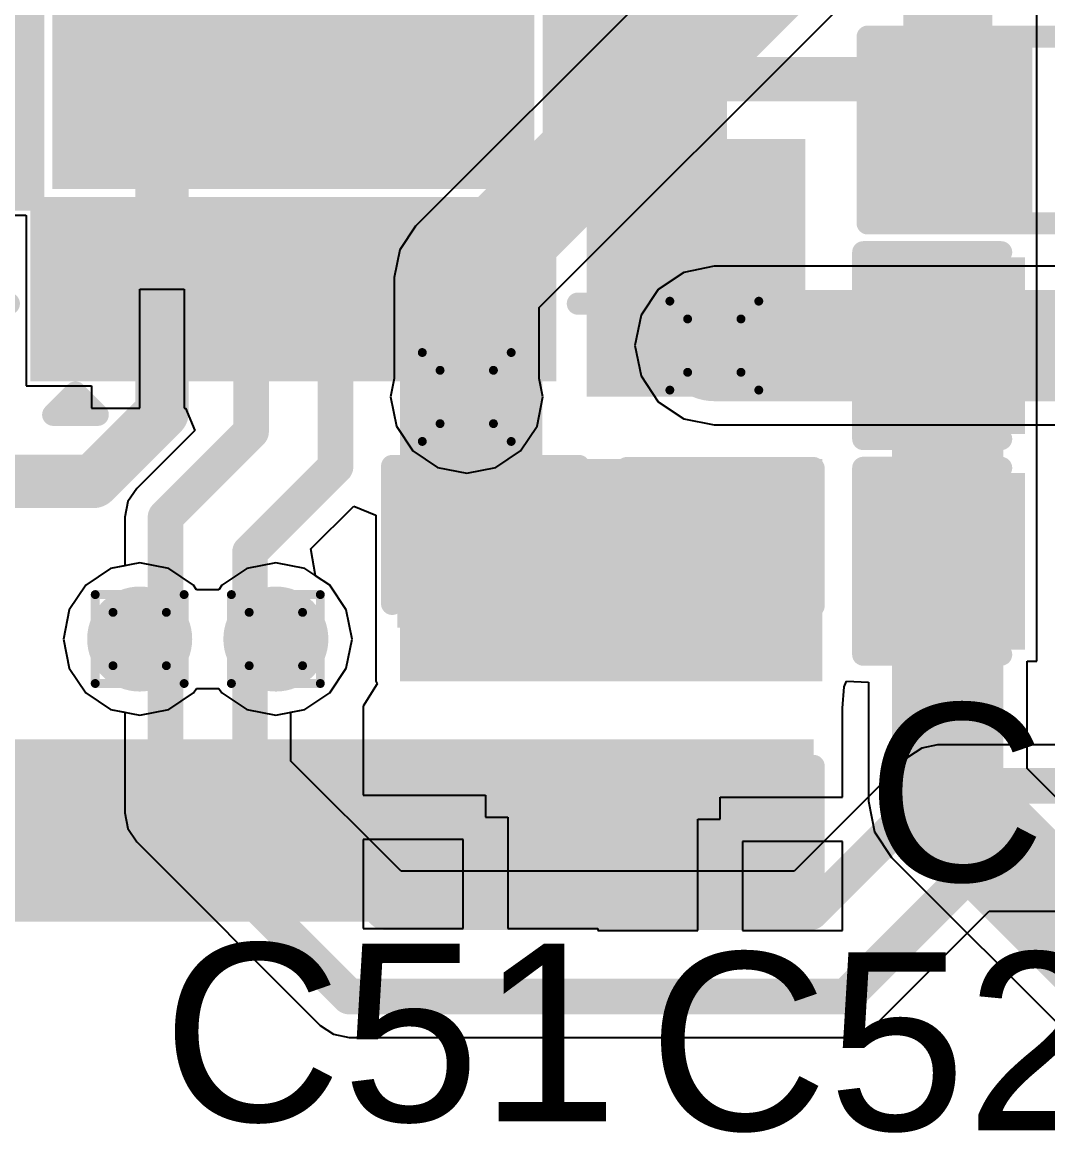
# Model space of a CAD drawing. Header units: inches. Extents: x -0.3 to 9.9, y -0.4 to 5.
# Drawn here: x 3.8748 to 4.1055, y 1.0874 to 1.3373 of the extents above; entities that cross this region are included whole.
import ezdxf

# ---------------------------------------------------------------- set-up
doc = ezdxf.new("R2010")
doc.units = ezdxf.units.IN
doc.header["$MEASUREMENT"] = 0
for name, color, linetype in [('Bottom Layer', 5, 'Continuous'), ('Bottom Solder', 6, 'Continuous'), ('Drill Drawing', 1, 'Continuous'), ('Top Layer', 1, 'Continuous'), ('Top Overlay', 2, 'Continuous'), ('Top Paste', 8, 'Continuous'), ('Top Solder', 216, 'Continuous'), ('Via Holes', 16, 'Continuous')]:
    doc.layers.add(name, color=color, linetype=linetype)
doc.styles.add('Arial', font='', dxfattribs={"height": 0.2})
doc.styles.get('Arial').set_extended_font_data('Arial')

# ---------------------------------------------------------------- blocks, each defined once
blk = doc.blocks.new('24_QFN__4_4__48')
at = {"layer": 'Top Layer'}
for points in [[(-0.05512, 0.06004), (-0.05512, 0.0935), (-0.04331, 0.0935), (-0.04331, 0.06004)], [(-0.03543, 0.06004), (-0.03543, 0.0935), (-0.02362, 0.0935), (-0.02362, 0.06004)], [(-0.01575, 0.06004), (-0.01575, 0.0935), (-0.00394, 0.0935), (-0.00394, 0.06004)], [(0.00394, 0.06004), (0.00394, 0.0935), (0.01575, 0.0935), (0.01575, 0.06004)], [(0.02362, 0.06004), (0.02362, 0.0935), (0.03543, 0.0935), (0.03543, 0.06004)], [(0.04331, 0.06004), (0.04331, 0.0935), (0.05512, 0.0935), (0.05512, 0.06004)], [(-0.0935, 0.05512), (-0.06004, 0.05512), (-0.06004, 0.04331), (-0.0935, 0.04331)], [(0.06004, 0.05512), (0.0935, 0.05512), (0.0935, 0.04331), (0.06004, 0.04331)], [(-0.0502, -0.0502), (-0.0502, 0.0502), (0.0502, 0.0502), (0.0502, -0.0502)], [(-0.0935, 0.03543), (-0.06004, 0.03543), (-0.06004, 0.02362), (-0.0935, 0.02362)], [(0.06004, 0.03543), (0.0935, 0.03543), (0.0935, 0.02362), (0.06004, 0.02362)], [(-0.0935, 0.01575), (-0.06004, 0.01575), (-0.06004, 0.00394), (-0.0935, 0.00394)], [(0.06004, 0.01575), (0.0935, 0.01575), (0.0935, 0.00394), (0.06004, 0.00394)], [(-0.0935, -0.00394), (-0.06004, -0.00394), (-0.06004, -0.01575), (-0.0935, -0.01575)], [(0.06004, -0.00394), (0.0935, -0.00394), (0.0935, -0.01575), (0.06004, -0.01575)], [(-0.0935, -0.02362), (-0.06004, -0.02362), (-0.06004, -0.03543), (-0.0935, -0.03543)], [(0.06004, -0.02362), (0.0935, -0.02362), (0.0935, -0.03543), (0.06004, -0.03543)], [(-0.0935, -0.04331), (-0.06004, -0.04331), (-0.06004, -0.05512), (-0.0935, -0.05512)], [(0.06004, -0.04331), (0.0935, -0.04331), (0.0935, -0.05512), (0.06004, -0.05512)], [(-0.04331, -0.06004), (-0.04331, -0.0935), (-0.05512, -0.0935), (-0.05512, -0.06004)], [(-0.02362, -0.06004), (-0.02362, -0.0935), (-0.03543, -0.0935), (-0.03543, -0.06004)], [(-0.00394, -0.06004), (-0.00394, -0.0935), (-0.01575, -0.0935), (-0.01575, -0.06004)], [(0.01575, -0.06004), (0.01575, -0.0935), (0.00394, -0.0935), (0.00394, -0.06004)], [(0.03543, -0.06004), (0.03543, -0.0935), (0.02362, -0.0935), (0.02362, -0.06004)], [(0.05512, -0.06004), (0.05512, -0.0935), (0.04331, -0.0935), (0.04331, -0.06004)]]:
    blk.add_hatch(color=1, dxfattribs=at).paths.add_polyline_path(points)
at = {"layer": 'Top Paste'}
for points in [[(-0.05512, 0.06004), (-0.05512, 0.0935), (-0.04331, 0.0935), (-0.04331, 0.06004)], [(-0.03543, 0.06004), (-0.03543, 0.0935), (-0.02362, 0.0935), (-0.02362, 0.06004)], [(-0.01575, 0.06004), (-0.01575, 0.0935), (-0.00394, 0.0935), (-0.00394, 0.06004)], [(0.00394, 0.06004), (0.00394, 0.0935), (0.01575, 0.0935), (0.01575, 0.06004)], [(0.02362, 0.06004), (0.02362, 0.0935), (0.03543, 0.0935), (0.03543, 0.06004)], [(0.04331, 0.06004), (0.04331, 0.0935), (0.05512, 0.0935), (0.05512, 0.06004)], [(-0.0935, 0.05512), (-0.06004, 0.05512), (-0.06004, 0.04331), (-0.0935, 0.04331)], [(0.06004, 0.05512), (0.0935, 0.05512), (0.0935, 0.04331), (0.06004, 0.04331)], [(-0.0502, -0.0502), (-0.0502, 0.0502), (0.0502, 0.0502), (0.0502, -0.0502)], [(-0.0935, 0.03543), (-0.06004, 0.03543), (-0.06004, 0.02362), (-0.0935, 0.02362)], [(0.06004, 0.03543), (0.0935, 0.03543), (0.0935, 0.02362), (0.06004, 0.02362)], [(-0.0935, 0.01575), (-0.06004, 0.01575), (-0.06004, 0.00394), (-0.0935, 0.00394)], [(0.06004, 0.01575), (0.0935, 0.01575), (0.0935, 0.00394), (0.06004, 0.00394)], [(-0.0935, -0.00394), (-0.06004, -0.00394), (-0.06004, -0.01575), (-0.0935, -0.01575)], [(0.06004, -0.00394), (0.0935, -0.00394), (0.0935, -0.01575), (0.06004, -0.01575)], [(-0.0935, -0.02362), (-0.06004, -0.02362), (-0.06004, -0.03543), (-0.0935, -0.03543)], [(0.06004, -0.02362), (0.0935, -0.02362), (0.0935, -0.03543), (0.06004, -0.03543)], [(-0.0935, -0.04331), (-0.06004, -0.04331), (-0.06004, -0.05512), (-0.0935, -0.05512)], [(0.06004, -0.04331), (0.0935, -0.04331), (0.0935, -0.05512), (0.06004, -0.05512)], [(-0.04331, -0.06004), (-0.04331, -0.0935), (-0.05512, -0.0935), (-0.05512, -0.06004)], [(-0.02362, -0.06004), (-0.02362, -0.0935), (-0.03543, -0.0935), (-0.03543, -0.06004)], [(-0.00394, -0.06004), (-0.00394, -0.0935), (-0.01575, -0.0935), (-0.01575, -0.06004)], [(0.01575, -0.06004), (0.01575, -0.0935), (0.00394, -0.0935), (0.00394, -0.06004)], [(0.03543, -0.06004), (0.03543, -0.0935), (0.02362, -0.0935), (0.02362, -0.06004)], [(0.05512, -0.06004), (0.05512, -0.0935), (0.04331, -0.0935), (0.04331, -0.06004)]]:
    blk.add_hatch(color=8, dxfattribs=at).paths.add_polyline_path(points)
at = {"layer": 'Top Solder'}
for points in [[(-0.05912, 0.05604), (-0.05912, 0.0975), (-0.03931, 0.0975), (-0.03931, 0.05604)], [(-0.03943, 0.05604), (-0.03943, 0.0975), (-0.01962, 0.0975), (-0.01962, 0.05604)], [(-0.01975, 0.05604), (-0.01975, 0.0975), (0.00006, 0.0975), (0.00006, 0.05604)], [(-0.00006, 0.05604), (-0.00006, 0.0975), (0.01975, 0.0975), (0.01975, 0.05604)], [(0.01962, 0.05604), (0.01962, 0.0975), (0.03943, 0.0975), (0.03943, 0.05604)], [(0.03931, 0.05604), (0.03931, 0.0975), (0.05912, 0.0975), (0.05912, 0.05604)], [(-0.0975, 0.05912), (-0.05604, 0.05912), (-0.05604, 0.03931), (-0.0975, 0.03931)], [(0.05604, 0.05912), (0.0975, 0.05912), (0.0975, 0.03931), (0.05604, 0.03931)], [(-0.0542, -0.0542), (-0.0542, 0.0542), (0.0542, 0.0542), (0.0542, -0.0542)], [(-0.0975, 0.03943), (-0.05604, 0.03943), (-0.05604, 0.01962), (-0.0975, 0.01962)], [(0.05604, 0.03943), (0.0975, 0.03943), (0.0975, 0.01962), (0.05604, 0.01962)], [(-0.0975, 0.01975), (-0.05604, 0.01975), (-0.05604, -0.00006), (-0.0975, -0.00006)], [(0.05604, 0.01975), (0.0975, 0.01975), (0.0975, -0.00006), (0.05604, -0.00006)], [(-0.0975, 0.00006), (-0.05604, 0.00006), (-0.05604, -0.01975), (-0.0975, -0.01975)], [(0.05604, 0.00006), (0.0975, 0.00006), (0.0975, -0.01975), (0.05604, -0.01975)], [(-0.0975, -0.01962), (-0.05604, -0.01962), (-0.05604, -0.03943), (-0.0975, -0.03943)], [(0.05604, -0.01962), (0.0975, -0.01962), (0.0975, -0.03943), (0.05604, -0.03943)], [(-0.0975, -0.03931), (-0.05604, -0.03931), (-0.05604, -0.05912), (-0.0975, -0.05912)], [(0.05604, -0.03931), (0.0975, -0.03931), (0.0975, -0.05912), (0.05604, -0.05912)], [(-0.03931, -0.05604), (-0.03931, -0.0975), (-0.05912, -0.0975), (-0.05912, -0.05604)], [(-0.01962, -0.05604), (-0.01962, -0.0975), (-0.03943, -0.0975), (-0.03943, -0.05604)], [(0.00006, -0.05604), (0.00006, -0.0975), (-0.01975, -0.0975), (-0.01975, -0.05604)], [(0.01975, -0.05604), (0.01975, -0.0975), (-0.00006, -0.0975), (-0.00006, -0.05604)], [(0.03943, -0.05604), (0.03943, -0.0975), (0.01962, -0.0975), (0.01962, -0.05604)], [(0.05912, -0.05604), (0.05912, -0.0975), (0.03931, -0.0975), (0.03931, -0.05604)]]:
    blk.add_hatch(color=216, dxfattribs=at).paths.add_polyline_path(points)
at = {"layer": 'Top Overlay', "const_width": 0.005}
for points in [[(-0.08, 0.081), (-0.062, 0.081)], [(-0.08, 0.081), (-0.08, 0.064)], [(0.062, 0.081), (0.08, 0.081)], [(0.08, 0.081), (0.08, 0.064)], [(-0.105, 0.054), (-0.105, 0.044)], [(-0.105, 0.054), (-0.1, 0.049)], [(-0.1, 0.049), (-0.105, 0.044)], [(-0.08, -0.064), (-0.08, -0.081)], [(0.08, -0.064), (0.08, -0.081)], [(-0.08, -0.081), (-0.062, -0.081)], [(0.062, -0.081), (0.08, -0.081)]]:
    blk.add_lwpolyline(points, dxfattribs=at)
at = {"layer": 'Top Overlay', "const_width": 0.0025}
for points in [[(-0.08125, 0.081, 1), (-0.07875, 0.081, 1)], [(-0.08125, 0.081, 1), (-0.07875, 0.081, 1)], [(-0.06325, 0.081, 1), (-0.06075, 0.081, 1)], [(0.06075, 0.081, 1), (0.06325, 0.081, 1)], [(0.07875, 0.081, 1), (0.08125, 0.081, 1)], [(0.07875, 0.081, 1), (0.08125, 0.081, 1)], [(-0.08125, 0.064, 1), (-0.07875, 0.064, 1)], [(0.07875, 0.064, 1), (0.08125, 0.064, 1)], [(-0.10625, 0.054, 1), (-0.10375, 0.054, 1)], [(-0.10625, 0.054, 1), (-0.10375, 0.054, 1)], [(-0.10125, 0.049, 1), (-0.09875, 0.049, 1)], [(-0.10125, 0.049, 1), (-0.09875, 0.049, 1)], [(-0.10625, 0.044, 1), (-0.10375, 0.044, 1)], [(-0.10625, 0.044, 1), (-0.10375, 0.044, 1)], [(-0.08125, -0.064, 1), (-0.07875, -0.064, 1)], [(0.07875, -0.064, 1), (0.08125, -0.064, 1)], [(-0.08125, -0.081, 1), (-0.07875, -0.081, 1)], [(-0.08125, -0.081, 1), (-0.07875, -0.081, 1)], [(-0.06325, -0.081, 1), (-0.06075, -0.081, 1)], [(0.06075, -0.081, 1), (0.06325, -0.081, 1)], [(0.07875, -0.081, 1), (0.08125, -0.081, 1)], [(0.07875, -0.081, 1), (0.08125, -0.081, 1)]]:
    blk.add_lwpolyline(points, format="xyb", close=True, dxfattribs=at)
blk = doc.blocks.new('R___0603_68')
at = {"layer": 'Top Layer'}
for points in [[(-0.015, 0.0175), (-0.015, -0.0175), (-0.045, -0.0175), (-0.045, 0.0175)], [(0.045, 0.0175), (0.045, -0.0175), (0.015, -0.0175), (0.015, 0.0175)]]:
    blk.add_hatch(color=1, dxfattribs=at).paths.add_polyline_path(points)
at = {"layer": 'Top Paste'}
for points in [[(-0.015, 0.0175), (-0.015, -0.0175), (-0.045, -0.0175), (-0.045, 0.0175)], [(0.045, 0.0175), (0.045, -0.0175), (0.015, -0.0175), (0.015, 0.0175)]]:
    blk.add_hatch(color=8, dxfattribs=at).paths.add_polyline_path(points)
at = {"layer": 'Top Solder'}
for points in [[(-0.011, 0.0215), (-0.011, -0.0215), (-0.049, -0.0215), (-0.049, 0.0215)], [(0.049, 0.0215), (0.049, -0.0215), (0.011, -0.0215), (0.011, 0.0215)]]:
    blk.add_hatch(color=216, dxfattribs=at).paths.add_polyline_path(points)
at = {"layer": 'Top Overlay', "const_width": 0.005}
for points in [[(-0.048, -0.021), (-0.048, 0.021)], [(-0.048, 0.021), (0.048, 0.021)], [(0.048, -0.021), (0.048, 0.021)], [(-0.048, -0.021), (0.048, -0.021)]]:
    blk.add_lwpolyline(points, dxfattribs=at)
at = {"layer": 'Top Overlay', "const_width": 0.0025}
for points in [[(-0.04925, 0.021, 1), (-0.04675, 0.021, 1)], [(-0.04925, 0.021, 1), (-0.04675, 0.021, 1)], [(0.04675, 0.021, 1), (0.04925, 0.021, 1)], [(0.04675, 0.021, 1), (0.04925, 0.021, 1)], [(-0.04925, -0.021, 1), (-0.04675, -0.021, 1)], [(-0.04925, -0.021, 1), (-0.04675, -0.021, 1)], [(0.04675, -0.021, 1), (0.04925, -0.021, 1)], [(0.04675, -0.021, 1), (0.04925, -0.021, 1)]]:
    blk.add_lwpolyline(points, format="xyb", close=True, dxfattribs=at)
blk = doc.blocks.new('C___0603_168')
at = {"layer": 'Top Layer'}
for points in [[(-0.015, 0.0175), (-0.015, -0.0175), (-0.045, -0.0175), (-0.045, 0.0175)], [(0.045, 0.0175), (0.045, -0.0175), (0.015, -0.0175), (0.015, 0.0175)]]:
    blk.add_hatch(color=1, dxfattribs=at).paths.add_polyline_path(points)
at = {"layer": 'Top Paste'}
for points in [[(-0.015, 0.0175), (-0.015, -0.0175), (-0.045, -0.0175), (-0.045, 0.0175)], [(0.045, 0.0175), (0.045, -0.0175), (0.015, -0.0175), (0.015, 0.0175)]]:
    blk.add_hatch(color=8, dxfattribs=at).paths.add_polyline_path(points)
at = {"layer": 'Top Solder'}
for points in [[(-0.01264, 0.01986), (-0.01264, -0.01986), (-0.04736, -0.01986), (-0.04736, 0.01986)], [(0.04736, 0.01986), (0.04736, -0.01986), (0.01264, -0.01986), (0.01264, 0.01986)]]:
    blk.add_hatch(color=216, dxfattribs=at).paths.add_polyline_path(points)
at = {"layer": 'Top Overlay', "const_width": 0.005}
for points in [[(-0.018, 0.021), (-0.049, 0.021)], [(-0.049, -0.021), (-0.049, 0.021)], [(0.049, 0.021), (0.018, 0.021)], [(0.049, -0.021), (0.049, 0.021)], [(-0.018, -0.021), (-0.049, -0.021)], [(0.049, -0.021), (0.018, -0.021)]]:
    blk.add_lwpolyline(points, dxfattribs=at)
at = {"layer": 'Top Overlay', "const_width": 0.0025}
for points in [[(-0.05025, 0.021, 1), (-0.04775, 0.021, 1)], [(-0.05025, 0.021, 1), (-0.04775, 0.021, 1)], [(-0.01925, 0.021, 1), (-0.01675, 0.021, 1)], [(0.01675, 0.021, 1), (0.01925, 0.021, 1)], [(0.04775, 0.021, 1), (0.05025, 0.021, 1)], [(0.04775, 0.021, 1), (0.05025, 0.021, 1)], [(-0.05025, -0.021, 1), (-0.04775, -0.021, 1)], [(-0.05025, -0.021, 1), (-0.04775, -0.021, 1)], [(-0.01925, -0.021, 1), (-0.01675, -0.021, 1)], [(0.01675, -0.021, 1), (0.01925, -0.021, 1)], [(0.04775, -0.021, 1), (0.05025, -0.021, 1)], [(0.04775, -0.021, 1), (0.05025, -0.021, 1)]]:
    blk.add_lwpolyline(points, format="xyb", close=True, dxfattribs=at)
blk = doc.blocks.new('C___0603_169')
at = {"layer": 'Top Layer'}
for points in [[(-0.015, 0.0175), (-0.015, -0.0175), (-0.045, -0.0175), (-0.045, 0.0175)], [(0.045, 0.0175), (0.045, -0.0175), (0.015, -0.0175), (0.015, 0.0175)]]:
    blk.add_hatch(color=1, dxfattribs=at).paths.add_polyline_path(points)
at = {"layer": 'Top Paste'}
for points in [[(-0.015, 0.0175), (-0.015, -0.0175), (-0.045, -0.0175), (-0.045, 0.0175)], [(0.045, 0.0175), (0.045, -0.0175), (0.015, -0.0175), (0.015, 0.0175)]]:
    blk.add_hatch(color=8, dxfattribs=at).paths.add_polyline_path(points)
at = {"layer": 'Top Solder'}
for points in [[(-0.01264, 0.01986), (-0.01264, -0.01986), (-0.04736, -0.01986), (-0.04736, 0.01986)], [(0.04736, 0.01986), (0.04736, -0.01986), (0.01264, -0.01986), (0.01264, 0.01986)]]:
    blk.add_hatch(color=216, dxfattribs=at).paths.add_polyline_path(points)
at = {"layer": 'Top Overlay', "const_width": 0.005}
for points in [[(-0.018, 0.021), (-0.049, 0.021)], [(-0.049, -0.021), (-0.049, 0.021)], [(0.049, 0.021), (0.018, 0.021)], [(0.049, -0.021), (0.049, 0.021)], [(-0.018, -0.021), (-0.049, -0.021)], [(0.049, -0.021), (0.018, -0.021)]]:
    blk.add_lwpolyline(points, dxfattribs=at)
at = {"layer": 'Top Overlay', "const_width": 0.0025}
for points in [[(-0.05025, 0.021, 1), (-0.04775, 0.021, 1)], [(-0.05025, 0.021, 1), (-0.04775, 0.021, 1)], [(-0.01925, 0.021, 1), (-0.01675, 0.021, 1)], [(0.01675, 0.021, 1), (0.01925, 0.021, 1)], [(0.04775, 0.021, 1), (0.05025, 0.021, 1)], [(0.04775, 0.021, 1), (0.05025, 0.021, 1)], [(-0.05025, -0.021, 1), (-0.04775, -0.021, 1)], [(-0.05025, -0.021, 1), (-0.04775, -0.021, 1)], [(-0.01925, -0.021, 1), (-0.01675, -0.021, 1)], [(0.01675, -0.021, 1), (0.01925, -0.021, 1)], [(0.04775, -0.021, 1), (0.05025, -0.021, 1)], [(0.04775, -0.021, 1), (0.05025, -0.021, 1)]]:
    blk.add_lwpolyline(points, format="xyb", close=True, dxfattribs=at)
blk = doc.blocks.new('C___0603_170')
at = {"layer": 'Top Layer'}
for points in [[(-0.015, 0.0175), (-0.015, -0.0175), (-0.045, -0.0175), (-0.045, 0.0175)], [(0.045, 0.0175), (0.045, -0.0175), (0.015, -0.0175), (0.015, 0.0175)]]:
    blk.add_hatch(color=1, dxfattribs=at).paths.add_polyline_path(points)
at = {"layer": 'Top Paste'}
for points in [[(-0.015, 0.0175), (-0.015, -0.0175), (-0.045, -0.0175), (-0.045, 0.0175)], [(0.045, 0.0175), (0.045, -0.0175), (0.015, -0.0175), (0.015, 0.0175)]]:
    blk.add_hatch(color=8, dxfattribs=at).paths.add_polyline_path(points)
at = {"layer": 'Top Solder'}
for points in [[(-0.01264, 0.01986), (-0.01264, -0.01986), (-0.04736, -0.01986), (-0.04736, 0.01986)], [(0.04736, 0.01986), (0.04736, -0.01986), (0.01264, -0.01986), (0.01264, 0.01986)]]:
    blk.add_hatch(color=216, dxfattribs=at).paths.add_polyline_path(points)
at = {"layer": 'Top Overlay', "const_width": 0.005}
for points in [[(-0.049, 0.021), (-0.018, 0.021)], [(-0.049, -0.021), (-0.049, 0.021)], [(0.018, 0.021), (0.049, 0.021)], [(0.049, -0.021), (0.049, 0.021)], [(-0.049, -0.021), (-0.018, -0.021)], [(0.018, -0.021), (0.049, -0.021)]]:
    blk.add_lwpolyline(points, dxfattribs=at)
at = {"layer": 'Top Overlay', "const_width": 0.0025}
for points in [[(-0.05025, 0.021, 1), (-0.04775, 0.021, 1)], [(-0.05025, 0.021, 1), (-0.04775, 0.021, 1)], [(-0.01925, 0.021, 1), (-0.01675, 0.021, 1)], [(0.01675, 0.021, 1), (0.01925, 0.021, 1)], [(0.04775, 0.021, 1), (0.05025, 0.021, 1)], [(0.04775, 0.021, 1), (0.05025, 0.021, 1)], [(-0.05025, -0.021, 1), (-0.04775, -0.021, 1)], [(-0.05025, -0.021, 1), (-0.04775, -0.021, 1)], [(-0.01925, -0.021, 1), (-0.01675, -0.021, 1)], [(0.01675, -0.021, 1), (0.01925, -0.021, 1)], [(0.04775, -0.021, 1), (0.05025, -0.021, 1)], [(0.04775, -0.021, 1), (0.05025, -0.021, 1)]]:
    blk.add_lwpolyline(points, format="xyb", close=True, dxfattribs=at)
blk = doc.blocks.new('C___0603_171')
at = {"layer": 'Top Layer'}
for points in [[(-0.015, 0.0175), (-0.015, -0.0175), (-0.045, -0.0175), (-0.045, 0.0175)], [(0.045, 0.0175), (0.045, -0.0175), (0.015, -0.0175), (0.015, 0.0175)]]:
    blk.add_hatch(color=1, dxfattribs=at).paths.add_polyline_path(points)
at = {"layer": 'Top Paste'}
for points in [[(-0.015, 0.0175), (-0.015, -0.0175), (-0.045, -0.0175), (-0.045, 0.0175)], [(0.045, 0.0175), (0.045, -0.0175), (0.015, -0.0175), (0.015, 0.0175)]]:
    blk.add_hatch(color=8, dxfattribs=at).paths.add_polyline_path(points)
at = {"layer": 'Top Solder'}
for points in [[(-0.01264, 0.01986), (-0.01264, -0.01986), (-0.04736, -0.01986), (-0.04736, 0.01986)], [(0.04736, 0.01986), (0.04736, -0.01986), (0.01264, -0.01986), (0.01264, 0.01986)]]:
    blk.add_hatch(color=216, dxfattribs=at).paths.add_polyline_path(points)
at = {"layer": 'Top Overlay', "const_width": 0.005}
for points in [[(-0.049, 0.021), (-0.018, 0.021)], [(-0.049, -0.021), (-0.049, 0.021)], [(0.018, 0.021), (0.049, 0.021)], [(0.049, -0.021), (0.049, 0.021)], [(-0.049, -0.021), (-0.018, -0.021)], [(0.018, -0.021), (0.049, -0.021)]]:
    blk.add_lwpolyline(points, dxfattribs=at)
at = {"layer": 'Top Overlay', "const_width": 0.0025}
for points in [[(-0.05025, 0.021, 1), (-0.04775, 0.021, 1)], [(-0.05025, 0.021, 1), (-0.04775, 0.021, 1)], [(-0.01925, 0.021, 1), (-0.01675, 0.021, 1)], [(0.01675, 0.021, 1), (0.01925, 0.021, 1)], [(0.04775, 0.021, 1), (0.05025, 0.021, 1)], [(0.04775, 0.021, 1), (0.05025, 0.021, 1)], [(-0.05025, -0.021, 1), (-0.04775, -0.021, 1)], [(-0.05025, -0.021, 1), (-0.04775, -0.021, 1)], [(-0.01925, -0.021, 1), (-0.01675, -0.021, 1)], [(0.01675, -0.021, 1), (0.01925, -0.021, 1)], [(0.04775, -0.021, 1), (0.05025, -0.021, 1)], [(0.04775, -0.021, 1), (0.05025, -0.021, 1)]]:
    blk.add_lwpolyline(points, format="xyb", close=True, dxfattribs=at)

msp = doc.modelspace()

# ---------------------------------------------------------------- hatches: boundary and pattern name
at = {"layer": 'Bottom Layer'}
h = msp.add_hatch(color=5, dxfattribs=at)
edge = h.paths.add_edge_path()
edge.add_arc((4.0305, 1.2645), 0.01181, 0, 360)
h = msp.add_hatch(color=5, dxfattribs=at)
edge = h.paths.add_edge_path()
edge.add_arc((3.97482, 1.25295), 0.01181, 0, 360)
h = msp.add_hatch(color=5, dxfattribs=at)
edge = h.paths.add_edge_path()
edge.add_arc((3.90126, 1.1985), 0.01181, 0, 360)
h = msp.add_hatch(color=5, dxfattribs=at)
edge = h.paths.add_edge_path()
edge.add_arc((3.93189, 1.1985), 0.01181, 0, 360)
at = {"layer": 'Bottom Solder'}
h = msp.add_hatch(color=6, dxfattribs=at)
edge = h.paths.add_edge_path()
edge.add_arc((4.0305, 1.2645), 0.00591, 0, 360)
h = msp.add_hatch(color=6, dxfattribs=at)
edge = h.paths.add_edge_path()
edge.add_arc((3.97482, 1.25295), 0.00591, 0, 360)
h = msp.add_hatch(color=6, dxfattribs=at)
edge = h.paths.add_edge_path()
edge.add_arc((3.90126, 1.1985), 0.00591, 0, 360)
h = msp.add_hatch(color=6, dxfattribs=at)
edge = h.paths.add_edge_path()
edge.add_arc((3.93189, 1.1985), 0.00591, 0, 360)
at = {"layer": 'Top Layer'}
for points in [[(4.00182, 1.253), (4.051, 1.253), (4.051, 1.311), (4.00182, 1.311)], [(3.95982, 1.19), (3.99182, 1.19), (3.99182, 1.29295), (3.95982, 1.29295)], [(3.95982, 1.189), (4.05482, 1.189), (4.05482, 1.239), (3.95982, 1.239)], [(4.01282, 1.189), (4.05482, 1.189), (4.05482, 1.23795), (4.01282, 1.23795)], [(3.84282, 1.13495), (4.05282, 1.13495), (4.05282, 1.17595), (3.84282, 1.17595)]]:
    msp.add_hatch(color=1, dxfattribs=at).paths.add_polyline_path(points)
h = msp.add_hatch(color=1, dxfattribs=at)
edge = h.paths.add_edge_path()
edge.add_arc((4.0305, 1.2645), 0.01181, 0, 360)
h = msp.add_hatch(color=1, dxfattribs=at)
edge = h.paths.add_edge_path()
edge.add_arc((3.97482, 1.25295), 0.01181, 0, 360)
h = msp.add_hatch(color=1, dxfattribs=at)
edge = h.paths.add_edge_path()
edge.add_arc((3.90126, 1.1985), 0.01181, 0, 360)
h = msp.add_hatch(color=1, dxfattribs=at)
edge = h.paths.add_edge_path()
edge.add_arc((3.93189, 1.1985), 0.01181, 0, 360)
at = {"layer": 'Top Solder'}
h = msp.add_hatch(color=216, dxfattribs=at)
edge = h.paths.add_edge_path()
edge.add_arc((4.0305, 1.2645), 0.00591, 0, 360)
h = msp.add_hatch(color=216, dxfattribs=at)
edge = h.paths.add_edge_path()
edge.add_arc((3.97482, 1.25295), 0.00591, 0, 360)
h = msp.add_hatch(color=216, dxfattribs=at)
edge = h.paths.add_edge_path()
edge.add_arc((3.90126, 1.1985), 0.00591, 0, 360)
h = msp.add_hatch(color=216, dxfattribs=at)
edge = h.paths.add_edge_path()
edge.add_arc((3.93189, 1.1985), 0.00591, 0, 360)
at = {"layer": 'Via Holes'}
h = msp.add_hatch(color=7, dxfattribs=at)
edge = h.paths.add_edge_path()
edge.add_arc((4.0305, 1.2645), 0.00591, 0, 360)
h = msp.add_hatch(color=7, dxfattribs=at)
edge = h.paths.add_edge_path()
edge.add_arc((3.97482, 1.25295), 0.00591, 0, 360)
h = msp.add_hatch(color=7, dxfattribs=at)
edge = h.paths.add_edge_path()
edge.add_arc((3.90126, 1.1985), 0.00591, 0, 360)
h = msp.add_hatch(color=7, dxfattribs=at)
edge = h.paths.add_edge_path()
edge.add_arc((3.93189, 1.1985), 0.00591, 0, 360)

# ---------------------------------------------------------------- linework, layer by layer
at = {"layer": 'Bottom Layer'}
for p, q in [((4.12569, 1.45376), (3.96329, 1.29136)), ((3.99114, 1.27307), (4.1506, 1.43253)), ((3.96329, 1.29136), (3.95975, 1.28607)), ((3.95975, 1.28607), (3.95851, 1.27982)), ((4.0305, 1.28234), (4.02367, 1.28098)), ((4.11311, 1.28234), (4.0305, 1.28234)), ((3.95851, 1.27982), (3.95851, 1.25711)), ((4.02367, 1.28098), (4.01788, 1.27712)), ((4.01788, 1.27712), (4.01402, 1.27133)), ((3.99114, 1.25711), (3.99114, 1.27307)), ((4.01402, 1.27133), (4.01266, 1.2645)), ((4.01266, 1.2645), (4.01402, 1.25767)), ((3.95851, 1.25711), (3.95768, 1.25295)), ((3.99196, 1.25295), (3.99114, 1.25711)), ((4.01402, 1.25767), (4.01788, 1.25188)), ((3.95768, 1.25295), (3.95899, 1.24639)), ((3.99066, 1.24639), (3.99196, 1.25295)), ((4.01788, 1.25188), (4.02367, 1.24802)), ((4.02367, 1.24802), (4.0305, 1.24666)), ((4.0305, 1.24666), (4.1205, 1.24666)), ((3.95899, 1.24639), (3.9627, 1.24083)), ((3.98694, 1.24083), (3.99066, 1.24639)), ((3.9627, 1.24083), (3.96826, 1.23711)), ((3.98138, 1.23711), (3.98694, 1.24083)), ((3.96826, 1.23711), (3.97482, 1.23581)), ((3.97482, 1.23581), (3.98138, 1.23711)), ((3.8947, 1.21434), (3.88914, 1.21062)), ((3.90126, 1.21564), (3.8947, 1.21434)), ((3.90782, 1.21434), (3.90126, 1.21564)), ((3.91338, 1.21062), (3.90782, 1.21434)), ((3.92533, 1.21434), (3.91977, 1.21062)), ((3.93189, 1.21564), (3.92533, 1.21434)), ((3.93844, 1.21434), (3.93189, 1.21564)), ((3.94401, 1.21062), (3.93844, 1.21434)), ((3.88914, 1.21062), (3.88543, 1.20506)), ((3.91407, 1.20959), (3.91338, 1.21062)), ((3.91907, 1.20959), (3.91407, 1.20959)), ((3.91977, 1.21062), (3.91907, 1.20959)), ((3.94772, 1.20506), (3.94401, 1.21062)), ((3.88543, 1.20506), (3.88412, 1.1985)), ((3.94903, 1.1985), (3.94772, 1.20506)), ((3.88412, 1.1985), (3.88543, 1.19194)), ((3.94772, 1.19194), (3.94903, 1.1985)), ((3.88543, 1.19194), (3.88914, 1.18638)), ((3.94401, 1.18638), (3.94772, 1.19194)), ((3.88914, 1.18638), (3.8947, 1.18266)), ((3.93844, 1.18266), (3.94401, 1.18638)), ((3.8947, 1.18266), (3.8979, 1.18203)), ((3.8979, 1.18203), (3.8979, 1.15938)), ((3.93525, 1.18203), (3.93844, 1.18266)), ((3.93525, 1.17105), (3.93525, 1.18203)), ((4.08066, 1.17468), (4.07715, 1.17398)), ((4.37573, 1.17468), (4.08066, 1.17468)), ((4.07417, 1.17199), (4.04844, 1.14625)), ((4.07715, 1.17398), (4.07417, 1.17199)), ((3.96005, 1.14625), (3.93525, 1.17105)), ((3.8979, 1.15938), (3.8986, 1.15587)), ((3.8986, 1.15587), (3.90059, 1.15289)), ((3.90059, 1.15289), (3.94189, 1.11159)), ((4.04844, 1.14625), (3.96005, 1.14625)), ((4.0666, 1.11159), (4.09233, 1.13732)), ((4.09233, 1.13732), (4.37573, 1.13732)), ((3.94189, 1.11159), (3.94487, 1.1096)), ((3.94487, 1.1096), (3.94838, 1.1089)), ((4.06011, 1.1089), (4.06362, 1.1096)), ((4.06362, 1.1096), (4.0666, 1.11159)), ((3.94838, 1.1089), (4.06011, 1.1089))]:
    msp.add_line(p, q, dxfattribs=at)
for points, const_width in [([(3.97482, 1.27982), (4.142, 1.447)], 0.022), ([(3.97482, 1.25295), (3.97482, 1.27982)], 0.022), ([(4.0305, 1.2645), (4.1205, 1.2645)], 0.025), ([(3.90126, 1.19427), (3.90126, 1.1985)], 0.008), ([(3.93189, 1.19427), (3.93189, 1.1985)], 0.008), ([(3.90126, 1.19427), (3.90707, 1.18846)], 0.008), ([(3.92607, 1.18846), (3.93189, 1.19427)], 0.008), ([(3.90707, 1.15938), (3.90707, 1.18846)], 0.008), ([(3.92607, 1.16725), (3.92607, 1.18846)], 0.008), ([(3.92607, 1.16725), (3.95625, 1.13708)], 0.008), ([(4.05224, 1.13708), (4.08066, 1.1655)], 0.008), ([(4.08066, 1.1655), (4.3795, 1.1655)], 0.008), ([(3.90707, 1.15938), (3.94838, 1.11808)], 0.008), ([(4.06011, 1.11808), (4.08853, 1.1465)], 0.008), ([(4.08853, 1.1465), (4.3795, 1.1465)], 0.008), ([(3.95625, 1.13708), (4.05224, 1.13708)], 0.008), ([(3.94838, 1.11808), (4.06011, 1.11808)], 0.008)]:
    msp.add_lwpolyline(points, dxfattribs=dict(at, const_width=const_width))
for points, const_width in [([(3.96932, 1.27982, 1), (3.98032, 1.27982, 1)], 0.011), ([(3.96932, 1.27982, 1), (3.98032, 1.27982, 1)], 0.011), ([(4.02425, 1.2645, 1), (4.03675, 1.2645, 1)], 0.0125), ([(3.96932, 1.25295, 1), (3.98032, 1.25295, 1)], 0.011), ([(3.89926, 1.1985, 1), (3.90326, 1.1985, 1)], 0.004), ([(3.92989, 1.1985, 1), (3.93389, 1.1985, 1)], 0.004), ([(3.89926, 1.19427, 1), (3.90326, 1.19427, 1)], 0.004), ([(3.89926, 1.19427, 1), (3.90326, 1.19427, 1)], 0.004), ([(3.92989, 1.19427, 1), (3.93389, 1.19427, 1)], 0.004), ([(3.92989, 1.19427, 1), (3.93389, 1.19427, 1)], 0.004), ([(3.90507, 1.18846, 1), (3.90907, 1.18846, 1)], 0.004), ([(3.90507, 1.18846, 1), (3.90907, 1.18846, 1)], 0.004), ([(3.92407, 1.18846, 1), (3.92807, 1.18846, 1)], 0.004), ([(3.92407, 1.18846, 1), (3.92807, 1.18846, 1)], 0.004), ([(3.92407, 1.16725, 1), (3.92807, 1.16725, 1)], 0.004), ([(3.92407, 1.16725, 1), (3.92807, 1.16725, 1)], 0.004), ([(4.07866, 1.1655, 1), (4.08266, 1.1655, 1)], 0.004), ([(4.07866, 1.1655, 1), (4.08266, 1.1655, 1)], 0.004), ([(3.90507, 1.15938, 1), (3.90907, 1.15938, 1)], 0.004), ([(3.90507, 1.15938, 1), (3.90907, 1.15938, 1)], 0.004), ([(4.08653, 1.1465, 1), (4.09053, 1.1465, 1)], 0.004), ([(4.08653, 1.1465, 1), (4.09053, 1.1465, 1)], 0.004), ([(3.95425, 1.13708, 1), (3.95825, 1.13708, 1)], 0.004), ([(3.95425, 1.13708, 1), (3.95825, 1.13708, 1)], 0.004), ([(4.05024, 1.13708, 1), (4.05424, 1.13708, 1)], 0.004), ([(4.05024, 1.13708, 1), (4.05424, 1.13708, 1)], 0.004), ([(3.94638, 1.11808, 1), (3.95038, 1.11808, 1)], 0.004), ([(3.94638, 1.11808, 1), (3.95038, 1.11808, 1)], 0.004), ([(4.05811, 1.11808, 1), (4.06211, 1.11808, 1)], 0.004), ([(4.05811, 1.11808, 1), (4.06211, 1.11808, 1)], 0.004)]:
    msp.add_lwpolyline(points, format="xyb", close=True, dxfattribs=dict(at, const_width=const_width))
at = {"layer": 'Drill Drawing', "const_width": 0.002}
for points in [[(4.0205, 1.2745), (4.0405, 1.2745)], [(4.0205, 1.2545), (4.0205, 1.2745)], [(4.0405, 1.2545), (4.0405, 1.2745)], [(4.0245, 1.2705), (4.0365, 1.2705)], [(4.0245, 1.2585), (4.0245, 1.2705)], [(4.0365, 1.2585), (4.0365, 1.2705)], [(3.96482, 1.26295), (3.98482, 1.26295)], [(3.96482, 1.24295), (3.96482, 1.26295)], [(3.98482, 1.24295), (3.98482, 1.26295)], [(3.96882, 1.25895), (3.98082, 1.25895)], [(3.96882, 1.24695), (3.96882, 1.25895)], [(3.98082, 1.24695), (3.98082, 1.25895)], [(4.0245, 1.2585), (4.0365, 1.2585)], [(4.0205, 1.2545), (4.0405, 1.2545)], [(3.96882, 1.24695), (3.98082, 1.24695)], [(3.96482, 1.24295), (3.98482, 1.24295)], [(3.89126, 1.2085), (3.91126, 1.2085)], [(3.89126, 1.1885), (3.89126, 1.2085)], [(3.91126, 1.1885), (3.91126, 1.2085)], [(3.92189, 1.2085), (3.94189, 1.2085)], [(3.92189, 1.1885), (3.92189, 1.2085)], [(3.94189, 1.1885), (3.94189, 1.2085)], [(3.89526, 1.2045), (3.90726, 1.2045)], [(3.89526, 1.1925), (3.89526, 1.2045)], [(3.90726, 1.1925), (3.90726, 1.2045)], [(3.92589, 1.2045), (3.93789, 1.2045)], [(3.92589, 1.1925), (3.92589, 1.2045)], [(3.93789, 1.1925), (3.93789, 1.2045)], [(3.89526, 1.1925), (3.90726, 1.1925)], [(3.92589, 1.1925), (3.93789, 1.1925)], [(3.89126, 1.1885), (3.91126, 1.1885)], [(3.92189, 1.1885), (3.94189, 1.1885)]]:
    msp.add_lwpolyline(points, dxfattribs=at)
at = {"layer": 'Drill Drawing', "const_width": 0.001}
for points in [[(4.02, 1.2745, 1), (4.021, 1.2745, 1)], [(4.02, 1.2745, 1), (4.021, 1.2745, 1)], [(4.04, 1.2745, 1), (4.041, 1.2745, 1)], [(4.04, 1.2745, 1), (4.041, 1.2745, 1)], [(4.024, 1.2705, 1), (4.025, 1.2705, 1)], [(4.024, 1.2705, 1), (4.025, 1.2705, 1)], [(4.036, 1.2705, 1), (4.037, 1.2705, 1)], [(4.036, 1.2705, 1), (4.037, 1.2705, 1)], [(3.96432, 1.26295, 1), (3.96532, 1.26295, 1)], [(3.96432, 1.26295, 1), (3.96532, 1.26295, 1)], [(3.98432, 1.26295, 1), (3.98532, 1.26295, 1)], [(3.98432, 1.26295, 1), (3.98532, 1.26295, 1)], [(3.96832, 1.25895, 1), (3.96932, 1.25895, 1)], [(3.96832, 1.25895, 1), (3.96932, 1.25895, 1)], [(3.98032, 1.25895, 1), (3.98132, 1.25895, 1)], [(3.98032, 1.25895, 1), (3.98132, 1.25895, 1)], [(4.024, 1.2585, 1), (4.025, 1.2585, 1)], [(4.024, 1.2585, 1), (4.025, 1.2585, 1)], [(4.036, 1.2585, 1), (4.037, 1.2585, 1)], [(4.036, 1.2585, 1), (4.037, 1.2585, 1)], [(4.02, 1.2545, 1), (4.021, 1.2545, 1)], [(4.02, 1.2545, 1), (4.021, 1.2545, 1)], [(4.04, 1.2545, 1), (4.041, 1.2545, 1)], [(4.04, 1.2545, 1), (4.041, 1.2545, 1)], [(3.96832, 1.24695, 1), (3.96932, 1.24695, 1)], [(3.96832, 1.24695, 1), (3.96932, 1.24695, 1)], [(3.98032, 1.24695, 1), (3.98132, 1.24695, 1)], [(3.98032, 1.24695, 1), (3.98132, 1.24695, 1)], [(3.96432, 1.24295, 1), (3.96532, 1.24295, 1)], [(3.96432, 1.24295, 1), (3.96532, 1.24295, 1)], [(3.98432, 1.24295, 1), (3.98532, 1.24295, 1)], [(3.98432, 1.24295, 1), (3.98532, 1.24295, 1)], [(3.89076, 1.2085, 1), (3.89176, 1.2085, 1)], [(3.89076, 1.2085, 1), (3.89176, 1.2085, 1)], [(3.91076, 1.2085, 1), (3.91176, 1.2085, 1)], [(3.91076, 1.2085, 1), (3.91176, 1.2085, 1)], [(3.92139, 1.2085, 1), (3.92239, 1.2085, 1)], [(3.92139, 1.2085, 1), (3.92239, 1.2085, 1)], [(3.94139, 1.2085, 1), (3.94239, 1.2085, 1)], [(3.94139, 1.2085, 1), (3.94239, 1.2085, 1)], [(3.89476, 1.2045, 1), (3.89576, 1.2045, 1)], [(3.89476, 1.2045, 1), (3.89576, 1.2045, 1)], [(3.90676, 1.2045, 1), (3.90776, 1.2045, 1)], [(3.90676, 1.2045, 1), (3.90776, 1.2045, 1)], [(3.92539, 1.2045, 1), (3.92639, 1.2045, 1)], [(3.92539, 1.2045, 1), (3.92639, 1.2045, 1)], [(3.93739, 1.2045, 1), (3.93839, 1.2045, 1)], [(3.93739, 1.2045, 1), (3.93839, 1.2045, 1)], [(3.89476, 1.1925, 1), (3.89576, 1.1925, 1)], [(3.89476, 1.1925, 1), (3.89576, 1.1925, 1)], [(3.90676, 1.1925, 1), (3.90776, 1.1925, 1)], [(3.90676, 1.1925, 1), (3.90776, 1.1925, 1)], [(3.92539, 1.1925, 1), (3.92639, 1.1925, 1)], [(3.92539, 1.1925, 1), (3.92639, 1.1925, 1)], [(3.93739, 1.1925, 1), (3.93839, 1.1925, 1)], [(3.93739, 1.1925, 1), (3.93839, 1.1925, 1)], [(3.89076, 1.1885, 1), (3.89176, 1.1885, 1)], [(3.89076, 1.1885, 1), (3.89176, 1.1885, 1)], [(3.91076, 1.1885, 1), (3.91176, 1.1885, 1)], [(3.91076, 1.1885, 1), (3.91176, 1.1885, 1)], [(3.92139, 1.1885, 1), (3.92239, 1.1885, 1)], [(3.92139, 1.1885, 1), (3.92239, 1.1885, 1)], [(3.94139, 1.1885, 1), (3.94239, 1.1885, 1)], [(3.94139, 1.1885, 1), (3.94239, 1.1885, 1)]]:
    msp.add_lwpolyline(points, format="xyb", close=True, dxfattribs=at)
at = {"layer": 'Top Layer'}
for p, q in [((4.103, 1.3355), (4.103, 1.339)), ((4.103, 1.2905), (4.103, 1.3355)), ((4.103, 1.3355), (4.103, 1.3355)), ((3.83732, 1.29383), (3.87563, 1.29383)), ((3.87563, 1.29383), (3.87563, 1.29375)), ((3.87563, 1.29375), (3.8757, 1.29375)), ((3.8757, 1.29375), (3.8757, 1.25544)), ((4.103, 1.287), (4.103, 1.2905)), ((4.103, 1.2905), (4.103, 1.2905)), ((4.103, 1.242), (4.103, 1.287)), ((4.103, 1.287), (4.103, 1.287)), ((3.9013, 1.25044), (3.9013, 1.27718)), ((3.9013, 1.27718), (3.91129, 1.27718)), ((3.91129, 1.27718), (3.91129, 1.25044)), ((3.8757, 1.25544), (3.89039, 1.25544)), ((3.89039, 1.25544), (3.89039, 1.25044)), ((3.89039, 1.25044), (3.9013, 1.25044)), ((3.91129, 1.25044), (3.91156, 1.25044)), ((3.91156, 1.25044), (3.91363, 1.24544)), ((3.91363, 1.24544), (3.90059, 1.2324)), ((4.103, 1.2385), (4.103, 1.242)), ((4.103, 1.242), (4.103, 1.242)), ((4.103, 1.1935), (4.103, 1.2385)), ((4.103, 1.2385), (4.103, 1.2385)), ((3.90059, 1.2324), (3.8986, 1.22942)), ((3.8986, 1.22942), (3.8979, 1.22591)), ((3.93979, 1.21878), (3.94941, 1.2284)), ((3.94941, 1.2284), (3.95441, 1.22633)), ((3.8979, 1.22591), (3.8979, 1.21497)), ((3.95441, 1.22633), (3.95441, 1.189)), ((3.94082, 1.21275), (3.93979, 1.21878)), ((3.8947, 1.21434), (3.88914, 1.21062)), ((3.8979, 1.21497), (3.8947, 1.21434)), ((3.94401, 1.21062), (3.94082, 1.21275)), ((3.88914, 1.21062), (3.88543, 1.20506)), ((3.94772, 1.20506), (3.94401, 1.21062)), ((3.88543, 1.20506), (3.88412, 1.1985)), ((3.94903, 1.1985), (3.94772, 1.20506)), ((3.88412, 1.1985), (3.88543, 1.19194)), ((3.94772, 1.19194), (3.94903, 1.1985)), ((3.88543, 1.19194), (3.88914, 1.18638)), ((3.94401, 1.18638), (3.94772, 1.19194)), ((4.10084, 1.16939), (4.10084, 1.1935)), ((4.10084, 1.1935), (4.103, 1.1935)), ((3.91338, 1.18638), (3.91407, 1.18741)), ((3.91407, 1.18741), (3.91907, 1.18741)), ((3.91907, 1.18741), (3.91977, 1.18638)), ((3.95465, 1.18842), (3.95155, 1.18342)), ((3.95441, 1.189), (3.95465, 1.18842)), ((4.05932, 1.18295), (4.05973, 1.18778)), ((4.05973, 1.18778), (4.06023, 1.189)), ((4.06023, 1.189), (4.06516, 1.18881)), ((4.06516, 1.18881), (4.06516, 1.162)), ((3.88914, 1.18638), (3.8947, 1.18266)), ((3.90782, 1.18266), (3.91338, 1.18638)), ((3.91977, 1.18638), (3.92533, 1.18266)), ((3.93844, 1.18266), (3.94401, 1.18638)), ((3.8947, 1.18266), (3.90126, 1.18136)), ((3.90126, 1.18136), (3.90782, 1.18266)), ((3.92533, 1.18266), (3.93189, 1.18136)), ((3.93189, 1.18136), (3.93844, 1.18266)), ((3.95155, 1.18342), (3.95155, 1.18342)), ((3.95155, 1.18342), (3.95155, 1.16342)), ((4.05932, 1.18004), (4.05932, 1.18295)), ((4.05932, 1.16295), (4.05932, 1.18004)), ((4.15139, 1.11884), (4.10084, 1.16939)), ((3.95155, 1.16342), (3.97905, 1.16342)), ((3.97905, 1.16342), (3.97905, 1.15842)), ((4.03182, 1.15795), (4.03182, 1.16295)), ((4.03182, 1.16295), (4.05932, 1.16295)), ((4.06516, 1.162), (4.06652, 1.15517)), ((3.97905, 1.15842), (3.98405, 1.15842)), ((3.98405, 1.15842), (3.98405, 1.13342)), ((4.02682, 1.13295), (4.02682, 1.15795)), ((4.02682, 1.15795), (4.03182, 1.15795)), ((4.06652, 1.15517), (4.07038, 1.14938)), ((3.97405, 1.15342), (3.95155, 1.15342)), ((3.95155, 1.15342), (3.95155, 1.13342)), ((3.97405, 1.13342), (3.97405, 1.15342)), ((4.05932, 1.15295), (4.03682, 1.15295)), ((4.03682, 1.15295), (4.03682, 1.13295)), ((4.05932, 1.13295), (4.05932, 1.15295)), ((4.07038, 1.14938), (4.13138, 1.08838)), ((3.95155, 1.13342), (3.97405, 1.13342)), ((3.98405, 1.13342), (4.00432, 1.13342)), ((4.00432, 1.13342), (4.00432, 1.13295)), ((4.00432, 1.13295), (4.02682, 1.13295)), ((4.03682, 1.13295), (4.05932, 1.13295))]:
    msp.add_line(p, q, dxfattribs=at)
for points, const_width in [([(4.083, 1.32442), (4.083, 1.3615)], 0.02), ([(3.90629, 1.32442), (3.93582, 1.35395)], 0.008), ([(3.90629, 1.27718), (3.90629, 1.32442)], 0.012), ([(4.01259, 1.32442), (4.083, 1.32442)], 0.01), ([(4.083, 1.313), (4.083, 1.32442)], 0.01), ([(4.01259, 1.28241), (4.01259, 1.30474)], 0.01), ([(4.01259, 1.28241), (4.0305, 1.2645)], 0.01), ([(3.90629, 1.24942), (3.90629, 1.27718)], 0.012), ([(3.92598, 1.27718), (3.92632, 1.27683)], 0.008), ([(3.92632, 1.24516), (3.92632, 1.27683)], 0.008), ([(3.94532, 1.27683), (3.94566, 1.27718)], 0.008), ([(3.94532, 1.23729), (3.94532, 1.27683)], 0.008), ([(4.0305, 1.2645), (4.083, 1.2645)], 0.025), ([(4.083, 1.216), (4.083, 1.2645)], 0.025), ([(3.89082, 1.23395), (3.90629, 1.24942)], 0.012), ([(3.90707, 1.22591), (3.92632, 1.24516)], 0.008), ([(3.85582, 1.23395), (3.89082, 1.23395)], 0.012), ([(3.92607, 1.21804), (3.94532, 1.23729)], 0.008), ([(3.90707, 1.20854), (3.90707, 1.22591)], 0.008), ([(4.083, 1.162), (4.083, 1.216)], 0.025), ([(3.92607, 1.20854), (3.92607, 1.21804)], 0.008), ([(4.083, 1.162), (4.144, 1.101)], 0.025)]:
    msp.add_lwpolyline(points, dxfattribs=dict(at, const_width=const_width))
for points, const_width in [([(4.078, 1.32442, 1), (4.088, 1.32442, 1)], 0.01), ([(3.90329, 1.32442, 1), (3.90929, 1.32442, 1)], 0.006), ([(4.01009, 1.32442, 1), (4.01509, 1.32442, 1)], 0.005), ([(4.0805, 1.32442, 1), (4.0855, 1.32442, 1)], 0.005), ([(4.0805, 1.32442, 1), (4.0855, 1.32442, 1)], 0.005), ([(3.90429, 1.32442, 1), (3.90829, 1.32442, 1)], 0.004), ([(4.0805, 1.313, 1), (4.0855, 1.313, 1)], 0.005), ([(4.01009, 1.30474, 1), (4.01509, 1.30474, 1)], 0.005), ([(4.01009, 1.28241, 1), (4.01509, 1.28241, 1)], 0.005), ([(4.01009, 1.28241, 1), (4.01509, 1.28241, 1)], 0.005), ([(3.90329, 1.27718, 1), (3.90929, 1.27718, 1)], 0.006), ([(3.90329, 1.27718, 1), (3.90929, 1.27718, 1)], 0.006), ([(3.92398, 1.27718, 1), (3.92798, 1.27718, 1)], 0.004), ([(3.92432, 1.27683, 1), (3.92832, 1.27683, 1)], 0.004), ([(3.92432, 1.27683, 1), (3.92832, 1.27683, 1)], 0.004), ([(3.94332, 1.27683, 1), (3.94732, 1.27683, 1)], 0.004), ([(3.94332, 1.27683, 1), (3.94732, 1.27683, 1)], 0.004), ([(3.94367, 1.27718, 1), (3.94767, 1.27718, 1)], 0.004), ([(4.02425, 1.2645, 1), (4.03675, 1.2645, 1)], 0.0125), ([(4.07675, 1.2645, 1), (4.08925, 1.2645, 1)], 0.0125), ([(4.07675, 1.2645, 1), (4.08925, 1.2645, 1)], 0.0125), ([(4.028, 1.2645, 1), (4.033, 1.2645, 1)], 0.005), ([(3.90329, 1.24942, 1), (3.90929, 1.24942, 1)], 0.006), ([(3.90329, 1.24942, 1), (3.90929, 1.24942, 1)], 0.006), ([(3.92432, 1.24516, 1), (3.92832, 1.24516, 1)], 0.004), ([(3.92432, 1.24516, 1), (3.92832, 1.24516, 1)], 0.004), ([(3.88782, 1.23395, 1), (3.89382, 1.23395, 1)], 0.006), ([(3.88782, 1.23395, 1), (3.89382, 1.23395, 1)], 0.006), ([(3.94332, 1.23729, 1), (3.94732, 1.23729, 1)], 0.004), ([(3.94332, 1.23729, 1), (3.94732, 1.23729, 1)], 0.004), ([(3.90507, 1.22591, 1), (3.90907, 1.22591, 1)], 0.004), ([(3.90507, 1.22591, 1), (3.90907, 1.22591, 1)], 0.004), ([(4.07675, 1.216, 1), (4.08925, 1.216, 1)], 0.0125), ([(4.07675, 1.216, 1), (4.08925, 1.216, 1)], 0.0125), ([(3.92407, 1.21804, 1), (3.92807, 1.21804, 1)], 0.004), ([(3.92407, 1.21804, 1), (3.92807, 1.21804, 1)], 0.004), ([(3.90507, 1.20854, 1), (3.90907, 1.20854, 1)], 0.004), ([(3.92407, 1.20854, 1), (3.92807, 1.20854, 1)], 0.004), ([(4.07675, 1.162, 1), (4.08925, 1.162, 1)], 0.0125), ([(4.07675, 1.162, 1), (4.08925, 1.162, 1)], 0.0125)]:
    msp.add_lwpolyline(points, format="xyb", close=True, dxfattribs=dict(at, const_width=const_width))

# ---------------------------------------------------------------- block references
for name, p, rotation in [('24_QFN__4_4__48', (3.93582, 1.35395), 90), ('C___0603_169', (3.97905, 1.18842), 270), ('C___0603_168', (4.03182, 1.18795), 270)]:
    msp.add_blockref(name, p, dxfattribs=dict(rotation=rotation))
for name, p in [('R___0603_68', (4.113, 1.313)), ('C___0603_171', (4.113, 1.2645)), ('C___0603_170', (4.113, 1.216))]:
    msp.add_blockref(name, p)

# ---------------------------------------------------------------- texts
at = {"layer": 'Top Overlay', "style": 'Arial'}
for s, p in [('C50', (4.06468, 1.14401)), ('C51', (3.90635, 1.09001)), ('C52', (4.01568, 1.08801))]:
    msp.add_text(s, height=0.04, dxfattribs=at).set_placement(p)

doc.saveas('drawing.dxf')
